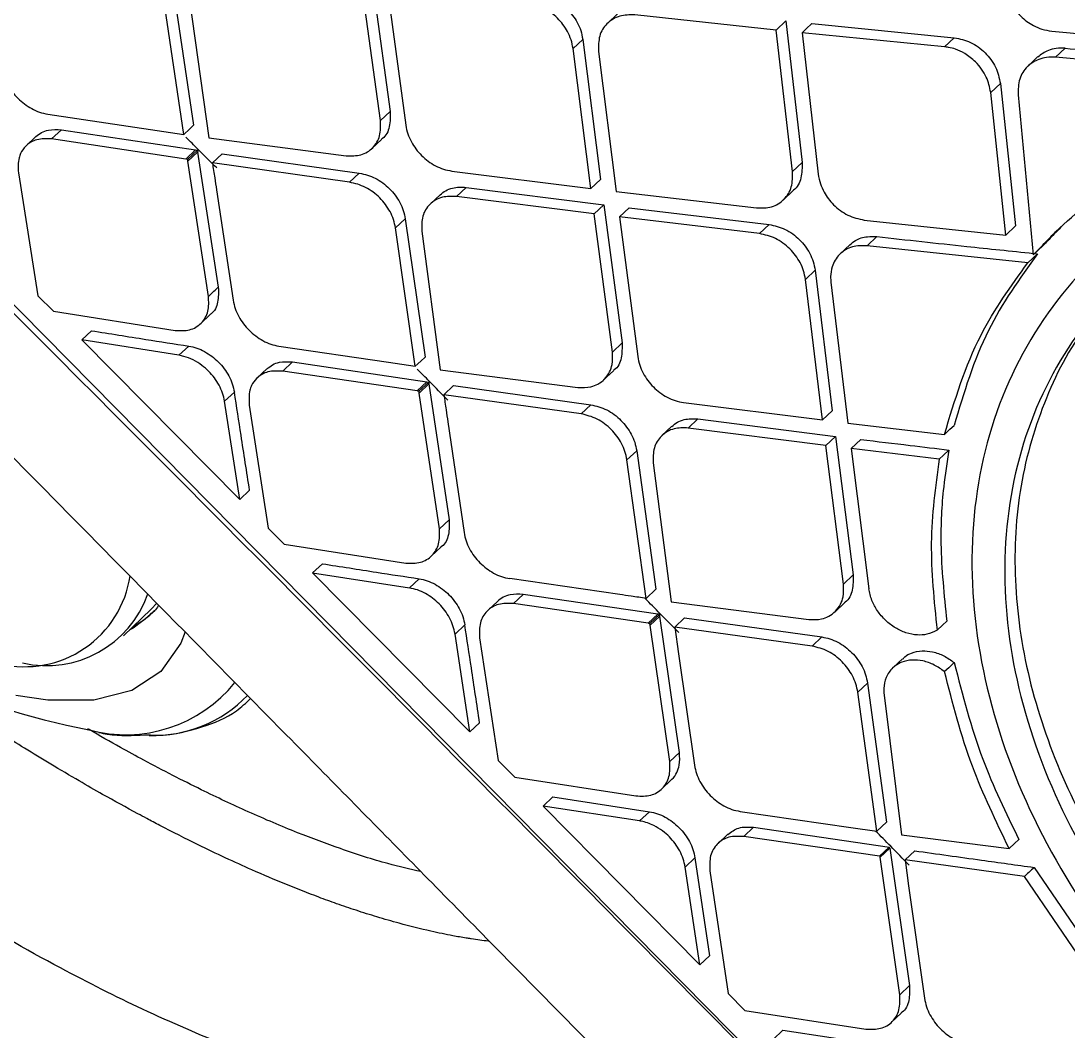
# Model space of a CAD drawing. Extents: x 0 to 84, y -21 to 126.
# Drawn here: x 68.481 to 69.622, y 63.594 to 64.695 of the extents above; entities that cross this region are included whole.
import ezdxf

# ---------------------------------------------------------------- set-up
doc = ezdxf.new("R2010")
doc.units = 0
doc.header["$MEASUREMENT"] = 0
doc.layers.add('1', color=4, linetype='Continuous')

# ---------------------------------------------------------------- blocks, each defined once
blk = doc.blocks.new('PRODIGY')
at = {"layer": '1', "color": 3, "linetype": 'Continuous', "lineweight": 25}
for p, q in [((69.4927, 63.3521), (67.4505, 65.4224)), ((68.8726, 64.5864), (68.8521, 64.7363)), ((68.8627, 64.7462), (68.8832, 64.5963)), ((68.6467, 64.7312), (68.669, 64.5814)), ((68.8797, 64.7329), (68.9002, 64.5813)), ((68.6584, 64.5714), (68.6361, 64.7213)), ((68.6647, 64.7178), (68.6855, 64.5675)), ((69.1309, 64.7027), (69.1203, 64.6928)), ((69.3039, 64.6851), (69.1496, 64.7016)), ((69.3039, 64.6851), (69.3144, 64.695)), ((69.3144, 64.695), (69.3322, 64.5409)), ((69.3425, 64.6922), (69.4979, 64.6767)), ((69.3217, 64.531), (69.3039, 64.6851)), ((69.4873, 64.6668), (69.332, 64.6822)), ((69.332, 64.6822), (69.3496, 64.528)), ((69.604, 64.6839), (69.761, 64.6701)), ((69.093, 64.675), (69.0825, 64.6651)), ((69.093, 64.675), (69.1124, 64.5224)), ((69.4873, 64.6668), (69.4978, 64.6767)), ((69.1019, 64.5125), (69.0825, 64.6651)), ((69.1103, 64.6619), (69.1295, 64.5091)), ((69.6083, 64.6554), (69.6188, 64.6653)), ((69.5887, 64.6558), (69.5782, 64.6459)), ((69.7636, 64.6415), (69.6083, 64.6554)), ((69.5375, 64.617), (69.5481, 64.6269)), ((69.5481, 64.6269), (69.5645, 64.4716)), ((69.554, 64.4617), (69.5375, 64.617)), ((69.5673, 64.6146), (69.5839, 64.4401)), ((68.5101, 64.5934), (68.6294, 64.5756)), ((68.8726, 64.5864), (68.8832, 64.5963)), ((68.5143, 64.5664), (68.525, 64.5764)), ((68.525, 64.5764), (68.6711, 64.5545)), ((68.4973, 64.5691), (68.4866, 64.5591)), ((68.6605, 64.5445), (68.5143, 64.5664)), ((68.6294, 64.5756), (68.6584, 64.5714)), ((68.6855, 64.5675), (68.8353, 64.5481)), ((68.8633, 64.5561), (68.8738, 64.566)), ((68.6605, 64.5445), (68.6711, 64.5545)), ((68.6625, 64.5442), (68.6731, 64.5542)), ((68.6711, 64.5545), (68.6731, 64.5542)), ((68.6731, 64.5542), (68.6735, 64.5522)), ((68.6628, 64.5422), (68.6734, 64.5521)), ((68.6853, 64.3948), (68.6628, 64.5422)), ((68.6734, 64.5522), (68.6959, 64.4048)), ((68.6895, 64.5403), (68.7002, 64.5503)), ((68.7002, 64.5503), (68.8496, 64.5293)), ((68.839, 64.5193), (68.6895, 64.5403)), ((68.9503, 64.5315), (69.1019, 64.5125)), ((69.3322, 64.5409), (69.3217, 64.531)), ((68.4781, 64.5296), (68.4994, 64.3955)), ((68.839, 64.5193), (68.8496, 64.5293)), ((69.1019, 64.5124), (69.1124, 64.5224)), ((68.6939, 64.511), (68.7122, 64.3907)), ((68.9556, 64.5038), (68.9661, 64.5137)), ((68.9661, 64.5137), (69.116, 64.4947)), ((69.1295, 64.5091), (69.2822, 64.4912)), ((69.3114, 64.4999), (69.3219, 64.5098)), ((68.9376, 64.5056), (68.927, 64.4957)), ((69.1055, 64.4848), (68.9556, 64.5038)), ((69.1055, 64.4848), (69.116, 64.4947)), ((69.116, 64.4947), (69.1359, 64.3442)), ((69.133, 64.4814), (69.1436, 64.4913)), ((69.1436, 64.4913), (69.2961, 64.4732)), ((68.8996, 64.4793), (68.889, 64.4694)), ((68.8996, 64.4793), (68.9212, 64.3288)), ((69.1253, 64.3342), (69.1055, 64.4848)), ((69.2856, 64.4633), (69.133, 64.4814)), ((69.133, 64.4814), (69.1529, 64.3292)), ((69.3997, 64.4781), (69.554, 64.4617)), ((68.9106, 64.3188), (68.889, 64.4694)), ((68.9177, 64.4659), (68.9377, 64.315)), ((69.2856, 64.4633), (69.2961, 64.4732)), ((69.554, 64.4617), (69.5645, 64.4716)), ((69.3842, 64.4512), (69.3736, 64.4412)), ((69.4029, 64.4501), (69.4135, 64.46)), ((69.5779, 64.4313), (69.4029, 64.4501)), ((69.5779, 64.4313), (69.5885, 64.4412)), ((69.5945, 64.45), (69.5839, 64.4401)), ((69.5855, 64.4416), (69.5885, 64.4412)), ((69.3356, 64.4134), (69.3462, 64.4233)), ((69.3462, 64.4233), (69.3649, 64.2701)), ((69.3544, 64.2602), (69.3356, 64.4134)), ((69.3634, 64.4102), (69.382, 64.2568)), ((68.4994, 64.3955), (68.5162, 64.3787)), ((68.5162, 64.3787), (68.6489, 64.3578)), ((68.6766, 64.3651), (68.6872, 64.3751)), ((68.5472, 64.3474), (68.5578, 64.3574)), ((68.5472, 64.3474), (68.7194, 64.1736)), ((68.6531, 64.3307), (68.5472, 64.3474)), ((68.6531, 64.3307), (68.6637, 64.3407)), ((68.762, 64.3406), (68.8815, 64.323)), ((69.1253, 64.3342), (69.1359, 64.3442)), ((68.7489, 64.316), (68.7383, 64.306)), ((68.7661, 64.3134), (68.7768, 64.3234)), ((68.7768, 64.3234), (68.9232, 64.3018)), ((68.8815, 64.323), (68.9106, 64.3188)), ((68.9377, 64.315), (69.0878, 64.2957)), ((69.1158, 64.3039), (69.1264, 64.3138)), ((68.9125, 64.2919), (68.7661, 64.3134)), ((68.9125, 64.2919), (68.9231, 64.3018)), ((68.9146, 64.2916), (68.9252, 64.3015)), ((68.9149, 64.2895), (68.9255, 64.2994)), ((68.9232, 64.3018), (68.9252, 64.3015)), ((68.9252, 64.3015), (68.9255, 64.2995)), ((68.9255, 64.2994), (68.9474, 64.1515)), ((68.9417, 64.2877), (68.9523, 64.2977)), ((68.9523, 64.2977), (69.1019, 64.2768)), ((68.7135, 64.2905), (68.7028, 64.2805)), ((68.7194, 64.1736), (68.7028, 64.2805)), ((68.9368, 64.1415), (68.9149, 64.2895)), ((69.0913, 64.2669), (68.9417, 64.2877)), ((68.7296, 64.2764), (68.7503, 64.1424)), ((69.0913, 64.2669), (69.1019, 64.2768)), ((69.2029, 64.2792), (69.3544, 64.2602)), ((69.3544, 64.2602), (69.3649, 64.2701)), ((68.946, 64.2583), (68.9637, 64.1375)), ((69.2079, 64.2514), (69.2185, 64.2613)), ((69.2185, 64.2613), (69.3684, 64.2423)), ((69.382, 64.2568), (69.4871, 64.2443)), ((69.1899, 64.2532), (69.1793, 64.2432)), ((69.3579, 64.2324), (69.2079, 64.2514)), ((69.3684, 64.2423), (69.3579, 64.2324)), ((69.3684, 64.2423), (69.3877, 64.0913)), ((69.396, 64.2389), (69.3855, 64.229)), ((69.1518, 64.2267), (69.1412, 64.2168)), ((69.1518, 64.2267), (69.1728, 64.0757)), ((69.3771, 64.0813), (69.3579, 64.2324)), ((69.4814, 64.2175), (69.3855, 64.229)), ((69.3855, 64.229), (69.4047, 64.0763)), ((69.1622, 64.0657), (69.1412, 64.2168)), ((69.1699, 64.2133), (69.1894, 64.0619)), ((68.7194, 64.1736), (68.73, 64.1837)), ((68.9368, 64.1415), (68.9474, 64.1515)), ((68.7503, 64.1424), (68.7677, 64.1248)), ((68.7677, 64.1248), (68.9001, 64.1043)), ((68.928, 64.1118), (68.9386, 64.1218)), ((68.7987, 64.0935), (68.8093, 64.1035)), ((68.9701, 63.9202), (68.7987, 64.0935)), ((68.7987, 64.0935), (68.9042, 64.0771)), ((68.9042, 64.0771), (68.9148, 64.0871)), ((69.1333, 64.0699), (69.0135, 64.0873)), ((69.3771, 64.0813), (69.3877, 64.0913)), ((69.1728, 64.0757), (69.1622, 64.0657)), ((69.0175, 64.0601), (69.0281, 64.07)), ((69.1749, 64.0486), (69.0281, 64.07)), ((68.5925, 64.0249), (68.6227, 64.054)), ((68.6227, 64.054), (68.6288, 64.0605)), ((69.0002, 64.0625), (68.9895, 64.0525)), ((69.1643, 64.0386), (69.0175, 64.0601)), ((69.1894, 64.0619), (69.3394, 64.0427)), ((69.3676, 64.0509), (69.3781, 64.0608)), ((69.1643, 64.0386), (69.1749, 64.0486)), ((69.1661, 64.0383), (69.1767, 64.0483)), ((69.1664, 64.0365), (69.177, 64.0465)), ((69.1984, 63.8979), (69.177, 64.0465)), ((69.1932, 64.0345), (69.2038, 64.0445)), ((69.2038, 64.0445), (69.3535, 64.0237)), ((68.9645, 64.0369), (68.9539, 64.0269)), ((69.1878, 63.8879), (69.1664, 64.0365)), ((69.1932, 64.0345), (69.1974, 64.0053)), ((69.3429, 64.0137), (69.1932, 64.0345)), ((68.9701, 63.9202), (68.9539, 64.0269)), ((68.9807, 64.0228), (69.0009, 63.8889)), ((69.3429, 64.0137), (69.3535, 64.0237)), ((69.1974, 64.0053), (69.2148, 63.8839)), ((69.4415, 64), (69.4309, 63.9901)), ((69.4032, 63.9735), (69.3927, 63.9635)), ((69.4032, 63.9735), (69.4239, 63.822)), ((69.4133, 63.8121), (69.3927, 63.9635)), ((69.4213, 63.9601), (69.4404, 63.8082)), ((68.9807, 63.9302), (68.9701, 63.9202)), ((69.1878, 63.8879), (69.1984, 63.8979)), ((69.0009, 63.8889), (69.0189, 63.8708)), ((69.0189, 63.8708), (69.151, 63.8505)), ((69.1789, 63.858), (69.1895, 63.868)), ((69.0604, 63.8494), (69.0498, 63.8394)), ((69.0604, 63.8494), (69.1656, 63.8333)), ((69.0498, 63.8394), (69.2205, 63.6663)), ((69.155, 63.8233), (69.0498, 63.8394)), ((69.155, 63.8233), (69.1656, 63.8333)), ((69.2645, 63.8336), (69.3852, 63.8161)), ((69.2684, 63.8063), (69.279, 63.8163)), ((69.279, 63.8163), (69.4274, 63.7946)), ((69.3852, 63.8161), (69.4133, 63.8121)), ((69.4133, 63.8121), (69.4239, 63.822)), ((69.2511, 63.8087), (69.2404, 63.7987)), ((69.4162, 63.7848), (69.2684, 63.8063)), ((69.4404, 63.8082), (69.5576, 63.7931)), ((69.4162, 63.7848), (69.4268, 63.7947)), ((69.4171, 63.7846), (69.4277, 63.7946)), ((69.4278, 63.7937), (69.4172, 63.7837)), ((69.4278, 63.7937), (69.4491, 63.6438)), ((69.4442, 63.7808), (69.4548, 63.7907)), ((69.2047, 63.773), (69.2153, 63.7829)), ((69.2153, 63.7829), (69.2312, 63.6763)), ((69.4385, 63.6338), (69.4172, 63.7837)), ((69.4442, 63.7808), (69.4481, 63.7525)), ((69.5743, 63.7626), (69.4442, 63.7808)), ((69.2205, 63.6663), (69.2047, 63.773)), ((69.2315, 63.7689), (69.2514, 63.635)), ((69.5849, 63.7726), (69.662, 63.6593)), ((69.6515, 63.6493), (69.5743, 63.7626)), ((69.4481, 63.7525), (69.4654, 63.6299)), ((69.2205, 63.6663), (69.2312, 63.6763)), ((69.4385, 63.6338), (69.4491, 63.6438)), ((69.2514, 63.635), (69.2696, 63.6165)), ((69.2696, 63.6165), (69.4016, 63.5964)), ((69.4295, 63.6039), (69.4401, 63.6139)), ((69.3005, 63.5852), (69.3111, 63.5952)), ((69.3111, 63.5952), (69.4162, 63.5791))]:
    blk.add_line(p, q, dxfattribs=at)
at = {"layer": '1', "color": 3, "linetype": 'Continuous', "lineweight": 25, "flags": 128}
for points in [[(69.3425, 64.6922), (69.3366, 64.6866), (69.332, 64.6822)], [(68.6584, 64.5714), (68.6644, 64.577), (68.669, 64.5814)], [(68.9106, 64.3188), (68.9166, 64.3244), (68.9212, 64.3288)], [(69.4871, 64.2443), (69.4931, 64.25), (69.4976, 64.2542)], [(69.492, 64.2274), (69.4861, 64.2219), (69.4814, 64.2175)], [(68.6031, 64.0352), (68.6145, 64.0421), (68.6267, 64.0524)], [(68.6214, 64.047), (68.603, 64.0334), (68.5989, 64.0311)], [(69.4791, 64.0311), (69.485, 64.0367), (69.4897, 64.041)], [(68.6599, 64.0294), (68.655, 64.0171), (68.6334, 63.9861), (68.6016, 63.9652), (68.5603, 63.9547), (68.5101, 63.9547), (68.4754, 63.96)], [(69.4978, 63.9957), (69.4919, 63.9902), (69.4872, 63.9859)], [(69.5576, 63.7931), (69.5635, 63.7987), (69.5682, 63.8031)]]:
    blk.add_lwpolyline(points, dxfattribs=at)
at = {"layer": '1', "color": 3, "linetype": 'Continuous', "lineweight": 25}
for centre, radius, start, end in [((68.4849, 64.1076), 0.1163, 256.8608, 351.5049), ((68.7335, 64.8185), 0.9137, 233.7529, 258.7362), ((68.5087, 64.1096), 0.1172, 257.1479, 340.6774), ((68.5948, 64.0702), 0.1531, 254.9536, 321.1028), ((68.6247, 64.0597), 0.1434, 268.4263, 315.9295)]:
    blk.add_arc(centre, radius, start, end, dxfattribs=at)
for points, knots in [([(69.4918, 63.35), (69.0704, 63.7759), (68.4224, 64.4307), (67.2416, 65.5974), (66.4842, 66.3399), (65.9567, 66.857)], [0, 0, 0, 0, 0.360925, 0.55487, 1, 1, 1, 1]), ([(65.9062, 66.8263), (66.0398, 66.6902), (66.3114, 66.4135), (66.7112, 66.0071), (67.0952, 65.617), (67.4487, 65.2582), (67.7716, 64.9305), (68.0462, 64.6519), (68.2761, 64.4186), (68.4654, 64.2264), (68.6359, 64.0533), (68.7883, 63.8985), (68.9326, 63.7518), (69.0977, 63.5839), (69.2992, 63.3791), (69.5434, 63.1306), (69.8182, 62.8509), (70.1236, 62.5399), (70.4595, 62.1977), (70.8181, 61.8321), (71.1983, 61.4444), (71.5992, 61.0358), (72.0275, 60.5996), (72.4687, 60.1506), (72.7675, 59.8472), (72.9142, 59.6983)], [0, 0, 0, 0, 0.057228, 0.116342, 0.171086, 0.221472, 0.267495, 0.309155, 0.33883, 0.365816, 0.390114, 0.411724, 0.431001, 0.451886, 0.482371, 0.517227, 0.556456, 0.600057, 0.648032, 0.700383, 0.753757, 0.811031, 0.872192, 0.937257, 1, 1, 1, 1]), ([(69.192, 63.2986), (69.1896, 63.2968), (69.1847, 63.2932), (69.177, 63.2882), (69.1691, 63.2834), (69.1608, 63.279), (69.1523, 63.2749), (69.1435, 63.2711), (69.1345, 63.2676), (69.1251, 63.2644), (69.1155, 63.2615), (69.1056, 63.2589), (69.0954, 63.2567), (69.0663, 63.2512), (69.0141, 63.2473), (68.9303, 63.2547), (68.8357, 63.2753), (68.7298, 63.3098), (68.6151, 63.3577), (68.4924, 63.4192), (68.3639, 63.4929), (68.2318, 63.5778), (68.0977, 63.6724), (67.9647, 63.7743), (67.8334, 63.8827), (67.7074, 63.994), (67.5859, 64.1084), (67.4698, 64.2245), (67.3576, 64.3436), (67.2482, 64.4671), (67.1429, 64.5942), (67.0417, 64.7253), (66.948, 64.857), (66.8626, 64.9885), (66.7879, 65.1167), (66.725, 65.2402), (66.675, 65.3567), (66.6389, 65.4642), (66.6165, 65.5618), (66.608, 65.6476), (66.6125, 65.7219), (66.6254, 65.7692), (66.6382, 65.7976), (66.6458, 65.8117), (66.6542, 65.825), (66.6636, 65.8374), (66.6738, 65.8489), (66.6849, 65.8597), (66.693, 65.8661), (66.697, 65.8693)], [0, 0, 0, 0, 0.004866, 0.009726, 0.014582, 0.019434, 0.024284, 0.029133, 0.033982, 0.038832, 0.043684, 0.04854, 0.0534, 0.058266, 0.089137, 0.120009, 0.152167, 0.184325, 0.217168, 0.25001, 0.282852, 0.315695, 0.347853, 0.380012, 0.410883, 0.441755, 0.470877, 0.500001, 0.529123, 0.558247, 0.589118, 0.61999, 0.652148, 0.684306, 0.717148, 0.749991, 0.782833, 0.815676, 0.847834, 0.879992, 0.910864, 0.941735, 0.950073, 0.958397, 0.966712, 0.975024, 0.983339, 0.991662, 1, 1, 1, 1]), ([(69.1305, 63.5587), (69.1304, 63.5586), (69.1302, 63.5585), (69.1296, 63.558), (69.1271, 63.5562), (69.1174, 63.5494), (69.0972, 63.5378), (69.0684, 63.527), (69.0371, 63.52), (69.0072, 63.5163), (68.9747, 63.5153), (68.9407, 63.517), (68.9082, 63.5208), (68.8587, 63.5293), (68.7936, 63.546), (68.7046, 63.5775), (68.6168, 63.6154), (68.5174, 63.6653), (68.4088, 63.7275), (68.3037, 63.7951), (68.207, 63.8625), (68.1241, 63.9238), (68.0522, 63.9802), (67.9934, 64.0282), (67.9423, 64.0712), (67.8875, 64.1189), (67.8327, 64.1681), (67.7793, 64.2177), (67.7271, 64.2675), (67.6765, 64.3173), (67.6342, 64.3603), (67.5948, 64.4012), (67.549, 64.4499), (67.4874, 64.5176), (67.4215, 64.5936), (67.3603, 64.6675), (67.3064, 64.7353), (67.2555, 64.8023), (67.2087, 64.8667), (67.167, 64.927), (67.1308, 64.9818), (67.0923, 65.0429), (67.0524, 65.1104), (67.0123, 65.1838), (66.9767, 65.2556), (66.9462, 65.3246), (66.9214, 65.3898), (66.9019, 65.4514), (66.8878, 65.5091), (66.8792, 65.5624), (66.8759, 65.6066), (66.8767, 65.6453), (66.881, 65.6808), (66.8899, 65.716), (66.9024, 65.7445), (66.9165, 65.7671), (66.9261, 65.7781), (66.9311, 65.7837)], [0, 0, 0, 0, 0.000051, 0.000453, 0.001569, 0.005808, 0.022488, 0.044174, 0.059392, 0.074771, 0.090366, 0.106171, 0.120632, 0.131829, 0.166582, 0.194581, 0.225003, 0.252909, 0.287553, 0.322136, 0.34369, 0.369583, 0.391585, 0.403666, 0.418641, 0.434269, 0.449685, 0.464876, 0.479832, 0.494542, 0.508997, 0.517321, 0.529853, 0.550701, 0.574614, 0.593542, 0.612407, 0.631166, 0.649576, 0.666661, 0.682359, 0.696622, 0.719741, 0.742053, 0.763498, 0.787248, 0.809542, 0.830343, 0.853725, 0.875552, 0.895818, 0.912412, 0.930787, 0.950835, 0.972423, 0.985837, 1, 1, 1, 1]), ([(69.0427, 64.7247), (69.0486, 64.7234), (69.0604, 64.7207), (69.0763, 64.709), (69.0861, 64.696), (69.0913, 64.6844), (69.0924, 64.6782), (69.093, 64.675)], [0, 0, 0, 0, 0.246045, 0.499577, 0.733977, 0.863166, 1, 1, 1, 1]), ([(69.5537, 64.7337), (69.5549, 64.728), (69.5566, 64.7193), (69.5633, 64.7081), (69.5715, 64.6983), (69.582, 64.6906), (69.5937, 64.6855), (69.6004, 64.6845), (69.604, 64.6839)], [0, 0, 0, 0, 0.233484, 0.362645, 0.499766, 0.720696, 0.853156, 1, 1, 1, 1]), ([(69.0825, 64.6651), (69.0819, 64.6682), (69.0807, 64.6744), (69.0756, 64.686), (69.0658, 64.699), (69.0499, 64.7108), (69.038, 64.7135), (69.0322, 64.7148)], [0, 0, 0, 0, 0.135226, 0.263834, 0.500364, 0.754076, 1, 1, 1, 1]), ([(69.1496, 64.7016), (69.144, 64.7016), (69.1355, 64.7016), (69.1257, 64.6972), (69.1173, 64.6908), (69.1101, 64.6792), (69.1102, 64.6676), (69.1103, 64.6619)], [0, 0, 0, 0, 0.239378, 0.367534, 0.501002, 0.750317, 1, 1, 1, 1]), ([(69.4979, 64.6767), (69.5039, 64.6755), (69.5159, 64.673), (69.532, 64.661), (69.5441, 64.645), (69.5467, 64.6329), (69.5481, 64.6269)], [0, 0, 0, 0, 0.249979, 0.5, 0.749992, 1, 1, 1, 1]), ([(69.5375, 64.617), (69.5363, 64.6228), (69.5345, 64.6316), (69.5278, 64.6427), (69.5202, 64.6517), (69.5103, 64.6594), (69.5001, 64.6641), (69.4927, 64.6662), (69.4888, 64.6666), (69.4873, 64.6668)], [0, 0, 0, 0, 0.237125, 0.365272, 0.499471, 0.689011, 0.835732, 0.939427, 1, 1, 1, 1]), ([(69.6188, 64.6653), (69.6155, 64.6654), (69.609, 64.6656), (69.5983, 64.6629), (69.5925, 64.6584), (69.5889, 64.6556)], [0, 0, 0, 0, 0.294408, 0.564365, 1, 1, 1, 1]), ([(69.6188, 64.6653), (69.6478, 64.6627), (69.6995, 64.658), (69.7513, 64.6534), (69.7742, 64.6514)], [0, 0, 0, 0, 0.560006, 1, 1, 1, 1]), ([(69.6083, 64.6554), (69.605, 64.6555), (69.5986, 64.6557), (69.5877, 64.6529), (69.5765, 64.6458), (69.5677, 64.6322), (69.5674, 64.6205), (69.5673, 64.6146)], [0, 0, 0, 0, 0.14025, 0.270636, 0.500906, 0.74808, 1, 1, 1, 1]), ([(68.4601, 64.6435), (68.4608, 64.6404), (68.4621, 64.6345), (68.4673, 64.6231), (68.477, 64.6101), (68.4899, 64.6004), (68.5013, 64.5953), (68.5071, 64.5941), (68.5101, 64.5934)], [0, 0, 0, 0, 0.132515, 0.260187, 0.500309, 0.742682, 0.869571, 1, 1, 1, 1]), ([(68.8832, 64.5963), (68.8833, 64.5908), (68.8834, 64.5797), (68.8787, 64.5692), (68.874, 64.5665), (68.8737, 64.5663)], [0, 0, 0, 0, 0.480106, 0.960186, 1, 1, 1, 1]), ([(68.4973, 64.569), (68.4992, 64.5706), (68.5031, 64.5738), (68.5123, 64.5771), (68.5201, 64.5767), (68.525, 64.5764)], [0, 0, 0, 0, 0.2689286, 0.5452762, 1, 1, 1, 1]), ([(68.8353, 64.5481), (68.8409, 64.548), (68.852, 64.5478), (68.865, 64.5561), (68.8731, 64.5694), (68.8728, 64.5807), (68.8726, 64.5864)], [0, 0, 0, 0, 0.250007, 0.500012, 0.750013, 1, 1, 1, 1]), ([(68.9002, 64.5813), (68.9008, 64.5782), (68.902, 64.5721), (68.9072, 64.5606), (68.9169, 64.5477), (68.9298, 64.5382), (68.9414, 64.5331), (68.9473, 64.532), (68.9503, 64.5315)], [0, 0, 0, 0, 0.135017, 0.263445, 0.49956, 0.743239, 0.870129, 1, 1, 1, 1]), ([(68.5143, 64.5664), (68.5088, 64.5666), (68.4977, 64.567), (68.4864, 64.5601), (68.481, 64.5521), (68.4775, 64.5428), (68.4778, 64.5352), (68.4781, 64.5296)], [0, 0, 0, 0, 0.249365, 0.499115, 0.663164, 0.750111, 1, 1, 1, 1]), ([(68.6942, 64.5348), (68.6874, 64.5415), (68.6763, 64.5527), (68.6651, 64.5639), (68.6606, 64.5684)], [0, 0, 0, 0, 0.602531, 1, 1, 1, 1]), ([(70.0077, 63.4239), (69.9588, 63.4478), (69.861, 63.4956), (69.7313, 63.6084), (69.6251, 63.7419), (69.5506, 63.8909), (69.5137, 64.0449), (69.5174, 64.1941), (69.5622, 64.329), (69.645, 64.441), (69.7607, 64.5229), (69.9016, 64.5686), (70.0574, 64.5742), (70.2163, 64.5387), (70.3668, 64.4642), (70.4983, 64.355), (70.6021, 64.2188), (70.6707, 64.0647), (70.7005, 63.9039), (70.6901, 63.7479), (70.6403, 63.608), (70.5555, 63.4942), (70.4415, 63.4142), (70.3063, 63.3744), (70.158, 63.3736), (70.0578, 63.4071), (70.0077, 63.4239)], [0, 0, 0, 0, 0.041607, 0.083242, 0.124868, 0.166463, 0.208051, 0.249701, 0.291426, 0.333201, 0.374969, 0.4167, 0.458391, 0.500024, 0.541607, 0.583193, 0.624799, 0.666416, 0.708056, 0.749714, 0.791382, 0.833125, 0.87494, 0.916727, 0.958401, 1, 1, 1, 1]), ([(69.6082, 64.4653), (69.6311, 64.4863), (69.6786, 64.5299), (69.7388, 64.5584), (69.77, 64.5732)], [0, 0, 0, 0, 0.481, 1, 1, 1, 1]), ([(68.6625, 64.5442), (68.6621, 64.5443), (68.6615, 64.5444), (68.6608, 64.5445), (68.6605, 64.5445)], [0, 0, 0, 0, 0.5603331, 1, 1, 1, 1]), ([(68.6628, 64.5422), (68.6628, 64.5426), (68.6627, 64.5432), (68.6626, 64.5439), (68.6625, 64.5442)], [0, 0, 0, 0, 0.560087, 1, 1, 1, 1]), ([(68.6895, 64.5403), (68.6904, 64.5348), (68.6918, 64.5251), (68.6933, 64.5153), (68.6939, 64.511)], [0, 0, 0, 0, 0.55998, 1, 1, 1, 1]), ([(69.2822, 64.4912), (69.288, 64.4912), (69.2994, 64.4911), (69.313, 64.4998), (69.3217, 64.5136), (69.3217, 64.5252), (69.3217, 64.531)], [0, 0, 0, 0, 0.250017, 0.500011, 0.750021, 1, 1, 1, 1]), ([(69.3322, 64.5409), (69.3321, 64.5352), (69.3319, 64.5239), (69.3269, 64.513), (69.3221, 64.5102), (69.3218, 64.51)], [0, 0, 0, 0, 0.482972, 0.965994, 1, 1, 1, 1]), ([(70.0131, 63.4569), (69.9671, 63.4793), (69.8752, 63.5241), (69.7533, 63.6299), (69.6537, 63.7553), (69.584, 63.8953), (69.5495, 64.04), (69.5533, 64.1802), (69.5956, 64.3069), (69.6733, 64.4122), (69.7819, 64.4889), (69.914, 64.5317), (70.0599, 64.5368), (70.2088, 64.5034), (70.35, 64.4333), (70.4734, 64.3308), (70.5708, 64.203), (70.6354, 64.0585), (70.6635, 63.9077), (70.6539, 63.7615), (70.6074, 63.6303), (70.5277, 63.5237), (70.4207, 63.4484), (70.2936, 63.4109), (70.1542, 63.4099), (70.0601, 63.4412), (70.0131, 63.4569)], [0, 0, 0, 0, 0.0416097, 0.0832715, 0.1249233, 0.1665136, 0.2080781, 0.2497103, 0.2914464, 0.3332398, 0.3750132, 0.4167298, 0.4584061, 0.5000354, 0.541625, 0.5832173, 0.6248278, 0.6664524, 0.7080962, 0.7497461, 0.7913984, 0.8331403, 0.8749695, 0.9167624, 0.9584213, 1, 1, 1, 1]), ([(68.889, 64.4694), (68.8884, 64.4724), (68.8872, 64.4784), (68.8821, 64.4899), (68.8724, 64.5029), (68.8565, 64.515), (68.8449, 64.5179), (68.839, 64.5193)], [0, 0, 0, 0, 0.131497, 0.258856, 0.500218, 0.748018, 1, 1, 1, 1]), ([(68.8496, 64.5293), (68.8555, 64.5278), (68.8671, 64.5249), (68.883, 64.5129), (68.8927, 64.4999), (68.8978, 64.4884), (68.899, 64.4824), (68.8996, 64.4793)], [0, 0, 0, 0, 0.252368, 0.499549, 0.740372, 0.867961, 1, 1, 1, 1]), ([(69.3496, 64.528), (69.3502, 64.5245), (69.3514, 64.5179), (69.3567, 64.5063), (69.3662, 64.4937), (69.3817, 64.4821), (69.3936, 64.4794), (69.3997, 64.4781)], [0, 0, 0, 0, 0.146189, 0.278501, 0.500501, 0.746304, 1, 1, 1, 1]), ([(68.9377, 64.5055), (68.9396, 64.5072), (68.9435, 64.5104), (68.9529, 64.5141), (68.961, 64.5139), (68.9661, 64.5137)], [0, 0, 0, 0, 0.260796, 0.530432, 1, 1, 1, 1]), ([(68.9556, 64.5038), (68.9502, 64.5039), (68.942, 64.5041), (68.9325, 64.5001), (68.9243, 64.494), (68.9174, 64.4828), (68.9176, 64.4715), (68.9177, 64.4659)], [0, 0, 0, 0, 0.235524, 0.364687, 0.501138, 0.750477, 1, 1, 1, 1]), ([(69.6188, 64.4752), (69.6143, 64.4705), (69.6061, 64.4621), (69.598, 64.4537), (69.5945, 64.45)], [0, 0, 0, 0, 0.560021, 1, 1, 1, 1]), ([(69.3356, 64.4134), (69.3351, 64.4165), (69.334, 64.4227), (69.329, 64.4343), (69.3192, 64.4474), (69.3033, 64.4593), (69.2914, 64.462), (69.2856, 64.4633)], [0, 0, 0, 0, 0.132797, 0.260673, 0.500446, 0.753199, 1, 1, 1, 1]), ([(69.2961, 64.4732), (69.302, 64.4719), (69.3138, 64.4692), (69.3298, 64.4574), (69.3395, 64.4443), (69.3445, 64.4327), (69.3456, 64.4265), (69.3462, 64.4233)], [0, 0, 0, 0, 0.24722, 0.499491, 0.7373, 0.865668, 1, 1, 1, 1]), ([(69.5839, 64.4401), (69.5885, 64.4448), (69.5966, 64.4532), (69.6047, 64.4616), (69.6082, 64.4653)], [0, 0, 0, 0, 0.559993, 1, 1, 1, 1]), ([(69.3842, 64.4511), (69.3861, 64.4527), (69.3914, 64.4572), (69.4016, 64.4605), (69.41, 64.4601), (69.4135, 64.46)], [0, 0, 0, 0, 0.244427, 0.691969, 1, 1, 1, 1]), ([(69.4135, 64.46), (69.4461, 64.4564), (69.5027, 64.4502), (69.5596, 64.4443), (69.5838, 64.4417)], [0, 0, 0, 0, 0.575567, 1, 1, 1, 1]), ([(69.4029, 64.4501), (69.3974, 64.4501), (69.3889, 64.4502), (69.3791, 64.4457), (69.3706, 64.4393), (69.3647, 64.4291), (69.3628, 64.4181), (69.3633, 64.4123), (69.3634, 64.4102)], [0, 0, 0, 0, 0.237644, 0.366007, 0.500373, 0.749459, 0.91054, 1, 1, 1, 1]), ([(69.5885, 64.4412), (69.5692, 64.4143), (69.5286, 64.3579), (69.5083, 64.2898), (69.4976, 64.2542)], [0, 0, 0, 0, 0.477454, 1, 1, 1, 1]), ([(69.4871, 64.2443), (69.4984, 64.2817), (69.519, 64.3498), (69.5596, 64.4059), (69.5779, 64.4313)], [0, 0, 0, 0, 0.547789, 1, 1, 1, 1]), ([(69.6897, 64.4148), (69.6745, 64.3999), (69.6361, 64.3624), (69.5953, 64.2854), (69.5669, 64.1899), (69.5609, 64.086), (69.5762, 63.9785), (69.6127, 63.871), (69.6677, 63.7676), (69.7396, 63.672), (69.825, 63.5877), (69.9209, 63.5164), (69.9901, 63.4839), (70.0247, 63.4677)], [0, 0, 0, 0, 0.06129, 0.155001, 0.249105, 0.342633, 0.436703, 0.530481, 0.62426, 0.718007, 0.811872, 0.906033, 1, 1, 1, 1]), ([(68.6489, 64.3578), (68.6543, 64.3575), (68.6653, 64.357), (68.6781, 64.365), (68.686, 64.378), (68.6855, 64.3892), (68.6853, 64.3948)], [0, 0, 0, 0, 0.250009, 0.5, 0.750012, 1, 1, 1, 1]), ([(68.6853, 64.3948), (68.6873, 64.3966), (68.6908, 64.4), (68.6943, 64.4033), (68.6959, 64.4048)], [0, 0, 0, 0, 0.560014, 1, 1, 1, 1]), ([(68.6959, 64.4048), (68.6961, 64.3993), (68.6964, 64.3884), (68.6919, 64.3781), (68.6874, 64.3755), (68.6871, 64.3753)], [0, 0, 0, 0, 0.482997, 0.965957, 1, 1, 1, 1]), ([(68.7121, 64.3907), (68.7128, 64.3877), (68.714, 64.3817), (68.7192, 64.3703), (68.7289, 64.3573), (68.7418, 64.3476), (68.7532, 64.3424), (68.759, 64.3412), (68.762, 64.3406)], [0, 0, 0, 0, 0.132266, 0.259866, 0.500238, 0.742358, 0.869347, 1, 1, 1, 1]), ([(68.5578, 64.3574), (68.5776, 64.3543), (68.6128, 64.3487), (68.6481, 64.3431), (68.6637, 64.3407)], [0, 0, 0, 0, 0.559996, 1, 1, 1, 1]), ([(68.6637, 64.3407), (68.6666, 64.3401), (68.6724, 64.3389), (68.6837, 64.3337), (68.6967, 64.324), (68.7064, 64.3109), (68.7116, 64.2994), (68.7128, 64.2935), (68.7135, 64.2905)], [0, 0, 0, 0, 0.129272, 0.255749, 0.499588, 0.741682, 0.868895, 1, 1, 1, 1]), ([(69.1359, 64.3442), (69.1359, 64.3386), (69.136, 64.3276), (69.1313, 64.317), (69.1266, 64.3142), (69.1262, 64.314)], [0, 0, 0, 0, 0.480049, 0.960096, 1, 1, 1, 1]), ([(68.7028, 64.2805), (68.7022, 64.2835), (68.7009, 64.2894), (68.6958, 64.3008), (68.6899, 64.3088), (68.6831, 64.3156), (68.6778, 64.3202), (68.6687, 64.326), (68.6599, 64.3293), (68.6548, 64.3303), (68.6531, 64.3307)], [0, 0, 0, 0, 0.130939, 0.258074, 0.499608, 0.499693, 0.62465, 0.769733, 0.92001, 1, 1, 1, 1]), ([(69.0878, 64.2957), (69.0926, 64.2956), (69.1005, 64.2954), (69.1101, 64.2992), (69.1172, 64.3045), (69.1224, 64.312), (69.1259, 64.3219), (69.1255, 64.3296), (69.1253, 64.3342)], [0, 0, 0, 0, 0.214769, 0.348835, 0.500435, 0.660744, 0.797579, 1, 1, 1, 1]), ([(69.1529, 64.3292), (69.1535, 64.3261), (69.1547, 64.32), (69.1598, 64.3084), (69.1694, 64.2955), (69.1823, 64.2859), (69.1938, 64.2809), (69.1998, 64.2798), (69.2029, 64.2792)], [0, 0, 0, 0, 0.134355, 0.262576, 0.49966, 0.742302, 0.869392, 1, 1, 1, 1]), ([(68.7661, 64.3134), (68.7606, 64.3136), (68.7494, 64.314), (68.7382, 64.307), (68.7326, 64.2991), (68.729, 64.2897), (68.7294, 64.282), (68.7296, 64.2764)], [0, 0, 0, 0, 0.249444, 0.499167, 0.659061, 0.750159, 1, 1, 1, 1]), ([(68.749, 64.3159), (68.7509, 64.3175), (68.7548, 64.3207), (68.764, 64.3241), (68.7719, 64.3237), (68.7768, 64.3234)], [0, 0, 0, 0, 0.270535, 0.547261, 1, 1, 1, 1]), ([(68.9462, 64.2819), (68.9394, 64.2887), (68.9283, 64.2999), (68.9171, 64.3111), (68.9127, 64.3155)], [0, 0, 0, 0, 0.60633, 1, 1, 1, 1]), ([(68.9146, 64.2916), (68.9142, 64.2916), (68.9135, 64.2917), (68.9129, 64.2918), (68.9125, 64.2919)], [0, 0, 0, 0, 0.559489, 1, 1, 1, 1]), ([(68.9149, 64.2895), (68.9149, 64.2899), (68.9148, 64.2906), (68.9147, 64.2913), (68.9146, 64.2916)], [0, 0, 0, 0, 0.5599774, 1, 1, 1, 1]), ([(68.73, 64.1837), (68.7269, 64.2036), (68.7214, 64.2392), (68.7159, 64.2748), (68.7135, 64.2905)], [0, 0, 0, 0, 0.559998, 1, 1, 1, 1]), ([(68.9417, 64.2877), (68.9425, 64.2822), (68.9439, 64.2724), (68.9453, 64.2626), (68.946, 64.2583)], [0, 0, 0, 0, 0.5599984, 1, 1, 1, 1]), ([(69.1019, 64.2768), (69.1078, 64.2754), (69.1194, 64.2725), (69.1353, 64.2604), (69.1449, 64.2473), (69.15, 64.2358), (69.1512, 64.2298), (69.1518, 64.2267)], [0, 0, 0, 0, 0.252869, 0.499586, 0.741243, 0.868615, 1, 1, 1, 1]), ([(69.1412, 64.2168), (69.1406, 64.2198), (69.1394, 64.2258), (69.1344, 64.2373), (69.1247, 64.2504), (69.1089, 64.2625), (69.0972, 64.2654), (69.0913, 64.2669)], [0, 0, 0, 0, 0.130685, 0.257823, 0.500289, 0.747466, 1, 1, 1, 1]), ([(69.19, 64.2531), (69.1919, 64.2547), (69.1959, 64.258), (69.2053, 64.2617), (69.2134, 64.2615), (69.2185, 64.2613)], [0, 0, 0, 0, 0.263995, 0.534337, 1, 1, 1, 1]), ([(69.2079, 64.2514), (69.2026, 64.2515), (69.1944, 64.2518), (69.1849, 64.2477), (69.1767, 64.2415), (69.1696, 64.2303), (69.1698, 64.219), (69.1699, 64.2133)], [0, 0, 0, 0, 0.234075, 0.363565, 0.501021, 0.750408, 1, 1, 1, 1]), ([(69.396, 64.2389), (69.4139, 64.2368), (69.4459, 64.2329), (69.4779, 64.2291), (69.492, 64.2274)], [0, 0, 0, 0, 0.560008, 1, 1, 1, 1]), ([(69.492, 64.2274), (69.4899, 64.2141), (69.4847, 64.1808), (69.4816, 64.1189), (69.4867, 64.0693), (69.4897, 64.041)], [0, 0, 0, 0, 0.222554, 0.555919, 1, 1, 1, 1]), ([(69.4814, 64.2175), (69.4773, 64.1873), (69.4691, 64.127), (69.4758, 64.0631), (69.4791, 64.0311)], [0, 0, 0, 0, 0.500002, 1, 1, 1, 1]), ([(68.9474, 64.1515), (68.9475, 64.146), (68.9478, 64.1351), (68.9433, 64.1247), (68.9387, 64.1221), (68.9384, 64.122)], [0, 0, 0, 0, 0.483001, 0.965948, 1, 1, 1, 1]), ([(68.9001, 64.1043), (68.9057, 64.1041), (68.9168, 64.1037), (68.9295, 64.1117), (68.9373, 64.1246), (68.937, 64.1359), (68.9368, 64.1415)], [0, 0, 0, 0, 0.249835, 0.499844, 0.749963, 1, 1, 1, 1]), ([(68.9637, 64.1375), (68.9643, 64.1345), (68.9655, 64.1285), (68.9707, 64.117), (68.9803, 64.104), (68.9932, 64.0943), (69.0046, 64.0891), (69.0105, 64.0879), (69.0135, 64.0873)], [0, 0, 0, 0, 0.132012, 0.259552, 0.500236, 0.742019, 0.869083, 1, 1, 1, 1]), ([(68.8093, 64.1035), (68.829, 64.1004), (68.8641, 64.0949), (68.8993, 64.0895), (68.9148, 64.0871)], [0, 0, 0, 0, 0.560004, 1, 1, 1, 1]), ([(68.9148, 64.0872), (68.9178, 64.0865), (68.9236, 64.0853), (68.9349, 64.0801), (68.9479, 64.0704), (68.9575, 64.0573), (68.9627, 64.0458), (68.9639, 64.0399), (68.9645, 64.0369)], [0, 0, 0, 0, 0.129468, 0.256044, 0.499555, 0.742098, 0.869245, 1, 1, 1, 1]), ([(69.3877, 64.0913), (69.3877, 64.0857), (69.3878, 64.0746), (69.383, 64.064), (69.3783, 64.0612), (69.378, 64.061)], [0, 0, 0, 0, 0.48005, 0.960131, 1, 1, 1, 1]), ([(68.9539, 64.0269), (68.9533, 64.0299), (68.952, 64.0358), (68.9469, 64.0473), (68.9372, 64.0604), (68.9243, 64.0701), (68.913, 64.0753), (68.9071, 64.0765), (68.9042, 64.0772)], [0, 0, 0, 0, 0.130849, 0.257968, 0.50023, 0.743608, 0.870286, 1, 1, 1, 1]), ([(69.3394, 64.0427), (69.3442, 64.0425), (69.3519, 64.0423), (69.3616, 64.0461), (69.3688, 64.0514), (69.374, 64.0588), (69.3776, 64.0686), (69.3773, 64.0765), (69.3771, 64.0813)], [0, 0, 0, 0, 0.209225, 0.344656, 0.500348, 0.654975, 0.789946, 1, 1, 1, 1]), ([(69.4791, 64.0311), (69.4755, 64.0293), (69.4691, 64.0261), (69.4572, 64.0254), (69.4454, 64.0277), (69.4334, 64.0333), (69.4227, 64.0415), (69.4139, 64.0519), (69.4073, 64.0638), (69.4056, 64.072), (69.4047, 64.0763)], [0, 0, 0, 0, 0.138383, 0.249824, 0.379254, 0.499594, 0.624596, 0.749558, 0.869604, 1, 1, 1, 1]), ([(69.0281, 64.07), (69.0233, 64.0703), (69.0155, 64.0707), (69.0062, 64.0674), (69.0022, 64.0641), (69.0002, 64.0624)], [0, 0, 0, 0, 0.447622, 0.724674, 1, 1, 1, 1]), ([(69.1622, 64.0657), (69.1568, 64.0665), (69.1471, 64.0679), (69.1375, 64.0693), (69.1333, 64.0699)], [0, 0, 0, 0, 0.569189, 1, 1, 1, 1]), ([(69.1977, 64.0286), (69.191, 64.0354), (69.1786, 64.0479), (69.1663, 64.0603), (69.1607, 64.0659)], [0, 0, 0, 0, 0.548338, 1, 1, 1, 1]), ([(68.6307, 64.0585), (68.6306, 64.0583), (68.6285, 64.0532), (68.6247, 64.0507), (68.6212, 64.0483)], [0, 0, 0, 0, 0.0484437, 1, 1, 1, 1]), ([(69.0175, 64.0601), (69.0119, 64.0602), (69.0007, 64.0606), (68.988, 64.0526), (68.9801, 64.0397), (68.9805, 64.0284), (68.9807, 64.0228)], [0, 0, 0, 0, 0.249761, 0.49977, 0.749907, 1, 1, 1, 1]), ([(69.1767, 64.0483), (69.1764, 64.0484), (69.1758, 64.0485), (69.1752, 64.0485), (69.1749, 64.0486)], [0, 0, 0, 0, 0.5596414, 1, 1, 1, 1]), ([(69.177, 64.0465), (69.177, 64.0468), (69.1769, 64.0474), (69.1768, 64.0481), (69.1767, 64.0483)], [0, 0, 0, 0, 0.559738, 1, 1, 1, 1]), ([(68.9807, 63.9302), (68.9777, 63.9501), (68.9723, 63.9856), (68.9669, 64.0212), (68.9645, 64.0369)], [0, 0, 0, 0, 0.560008, 1, 1, 1, 1]), ([(69.1661, 64.0383), (69.1658, 64.0384), (69.1652, 64.0385), (69.1646, 64.0386), (69.1643, 64.0386)], [0, 0, 0, 0, 0.560591, 1, 1, 1, 1]), ([(69.1664, 64.0365), (69.1664, 64.0369), (69.1663, 64.0375), (69.1662, 64.0381), (69.1661, 64.0383)], [0, 0, 0, 0, 0.5601849, 1, 1, 1, 1]), ([(69.3535, 64.0237), (69.3564, 64.0231), (69.3623, 64.022), (69.3738, 64.017), (69.3869, 64.0073), (69.3965, 63.9941), (69.4015, 63.9825), (69.4027, 63.9765), (69.4032, 63.9735)], [0, 0, 0, 0, 0.12838, 0.25475, 0.500163, 0.742777, 0.869669, 1, 1, 1, 1]), ([(69.3927, 63.9635), (69.3921, 63.9665), (69.3909, 63.9725), (69.3859, 63.9841), (69.3763, 63.9972), (69.3605, 64.0094), (69.3488, 64.0123), (69.3429, 64.0137)], [0, 0, 0, 0, 0.129879, 0.256744, 0.500395, 0.746731, 1, 1, 1, 1]), ([(69.4419, 63.9996), (69.4426, 64.0005), (69.4449, 64.0035), (69.4521, 64.0068), (69.4622, 64.0091), (69.4745, 64.0079), (69.4867, 64.0037), (69.4941, 63.9984), (69.4978, 63.9957)], [0, 0, 0, 0, 0.062897, 0.212832, 0.418977, 0.606834, 0.80577, 1, 1, 1, 1]), ([(68.9915, 63.6919), (68.991, 63.692), (68.9845, 63.6927), (68.9776, 63.6937), (68.9696, 63.695), (68.963, 63.696), (68.9487, 63.6985), (68.9246, 63.7035), (68.8969, 63.7104), (68.8695, 63.7183), (68.8468, 63.7255), (68.8256, 63.7327), (68.7885, 63.7462), (68.7388, 63.7665), (68.6803, 63.7938), (68.6416, 63.8134), (68.6195, 63.825), (68.5989, 63.8361), (68.5744, 63.8495), (68.5427, 63.8677), (68.5143, 63.8845), (68.4861, 63.9016), (68.4604, 63.9177), (68.4367, 63.9329), (68.414, 63.9478), (68.3807, 63.97), (68.3546, 63.9886), (68.3358, 64.002)], [0, 0, 0, 0, 0.003063, 0.038995, 0.040088, 0.049657, 0.077154, 0.121672, 0.183473, 0.225176, 0.263581, 0.298639, 0.33031, 0.444562, 0.5325, 0.593696, 0.614213, 0.627997, 0.682512, 0.718201, 0.761253, 0.800468, 0.834049, 0.866109, 0.896646, 0.925664, 1, 1, 1, 1]), ([(69.4872, 63.9859), (69.4835, 63.9885), (69.4761, 63.9938), (69.4639, 63.998), (69.4517, 63.9991), (69.4414, 63.997), (69.4318, 63.9918), (69.4246, 63.9833), (69.4207, 63.9717), (69.4211, 63.9636), (69.4213, 63.9601)], [0, 0, 0, 0, 0.123562, 0.24983, 0.368643, 0.499616, 0.593995, 0.749554, 0.88995, 1, 1, 1, 1]), ([(69.4978, 63.9957), (69.5068, 63.9605), (69.5235, 63.8953), (69.5541, 63.8321), (69.5682, 63.8031)], [0, 0, 0, 0, 0.541255, 1, 1, 1, 1]), ([(69.5576, 63.7931), (69.5432, 63.8229), (69.5127, 63.8863), (69.4961, 63.9514), (69.4872, 63.9859)], [0, 0, 0, 0, 0.470269, 1, 1, 1, 1]), ([(68.6158, 63.9171), (68.6213, 63.9169), (68.6439, 63.9161), (68.6773, 63.9246), (68.7112, 63.9377), (68.7261, 63.9519), (68.7311, 63.9565)], [0, 0, 0, 0, 0.1195871, 0.4851294, 0.8293318, 1, 1, 1, 1]), ([(68.9166, 63.768), (68.9048, 63.7707), (68.877, 63.777), (68.8318, 63.7917), (68.781, 63.8105), (68.7303, 63.832), (68.6744, 63.8583), (68.6276, 63.8823), (68.5866, 63.9048), (68.5662, 63.9162), (68.5542, 63.9234), (68.5536, 63.9237)], [0, 0, 0, 0, 0.1139288, 0.2686728, 0.4023606, 0.5502055, 0.6860797, 0.8472274, 0.9110699, 0.9959986, 1, 1, 1, 1]), ([(68.5659, 63.9195), (68.5689, 63.9189), (68.587, 63.9153), (68.6027, 63.9163), (68.6158, 63.9171)], [0, 0, 0, 0, 0.1692, 1, 1, 1, 1]), ([(69.1894, 63.8681), (69.1897, 63.8683), (69.1925, 63.8703), (69.1955, 63.8756), (69.1991, 63.8852), (69.1987, 63.893), (69.1984, 63.8979)], [0, 0, 0, 0, 0.033975, 0.33166, 0.592182, 1, 1, 1, 1]), ([(69.151, 63.8505), (69.1566, 63.8503), (69.1677, 63.8499), (69.1805, 63.8579), (69.1884, 63.8709), (69.188, 63.8822), (69.1878, 63.8879)], [0, 0, 0, 0, 0.249853, 0.499875, 0.749982, 1, 1, 1, 1]), ([(69.2148, 63.8839), (69.2154, 63.8808), (69.2166, 63.8749), (69.2217, 63.8634), (69.2313, 63.8503), (69.2442, 63.8406), (69.2556, 63.8354), (69.2615, 63.8342), (69.2645, 63.8336)], [0, 0, 0, 0, 0.131746, 0.259153, 0.500174, 0.741623, 0.868815, 1, 1, 1, 1]), ([(69.2047, 63.773), (69.204, 63.776), (69.2028, 63.7819), (69.1977, 63.7934), (69.1899, 63.804), (69.1797, 63.8129), (69.1695, 63.8193), (69.1605, 63.8222), (69.1556, 63.8232), (69.155, 63.8233)], [0, 0, 0, 0, 0.130459, 0.257407, 0.499834, 0.624726, 0.773354, 0.973956, 1, 1, 1, 1]), ([(69.1656, 63.8333), (69.1686, 63.8327), (69.1744, 63.8314), (69.1857, 63.8263), (69.1987, 63.8165), (69.2083, 63.8034), (69.2135, 63.7919), (69.2147, 63.786), (69.2153, 63.7829)], [0, 0, 0, 0, 0.129757, 0.256489, 0.49996, 0.742566, 0.869528, 1, 1, 1, 1]), ([(69.2512, 63.8085), (69.2549, 63.8113), (69.2626, 63.8172), (69.2734, 63.8166), (69.279, 63.8163)], [0, 0, 0, 0, 0.481799, 1, 1, 1, 1]), ([(69.4488, 63.7751), (69.442, 63.782), (69.4298, 63.7943), (69.4176, 63.8067), (69.4121, 63.8122)], [0, 0, 0, 0, 0.551231, 1, 1, 1, 1]), ([(69.2684, 63.8063), (69.2628, 63.8065), (69.2516, 63.8068), (69.2388, 63.7988), (69.231, 63.7858), (69.2313, 63.7745), (69.2315, 63.7689)], [0, 0, 0, 0, 0.249776, 0.499771, 0.749899, 1, 1, 1, 1]), ([(69.4548, 63.7907), (69.479, 63.7873), (69.5223, 63.7812), (69.5657, 63.7752), (69.5849, 63.7726)], [0, 0, 0, 0, 0.560001, 1, 1, 1, 1]), ([(69.4162, 63.7848), (69.4164, 63.7847), (69.4167, 63.7847), (69.417, 63.7846), (69.4171, 63.7846)], [0, 0, 0, 0, 0.560816, 1, 1, 1, 1]), ([(69.4171, 63.7846), (69.4171, 63.7845), (69.4172, 63.7841), (69.4172, 63.7838), (69.4172, 63.7837)], [0, 0, 0, 0, 0.560246, 1, 1, 1, 1]), ([(69.5849, 63.7726), (69.5829, 63.7707), (69.5794, 63.7674), (69.5758, 63.7641), (69.5743, 63.7626)], [0, 0, 0, 0, 0.559093, 1, 1, 1, 1]), ([(69.4491, 63.6438), (69.4492, 63.6383), (69.4494, 63.6274), (69.4449, 63.6169), (69.4403, 63.6143), (69.44, 63.6142)], [0, 0, 0, 0, 0.482961, 0.965932, 1, 1, 1, 1]), ([(69.4016, 63.5964), (69.4071, 63.5962), (69.4183, 63.5958), (69.4311, 63.6038), (69.439, 63.6168), (69.4386, 63.6282), (69.4385, 63.6338)], [0, 0, 0, 0, 0.24987, 0.499876, 0.749974, 1, 1, 1, 1]), ([(69.4654, 63.6299), (69.466, 63.6268), (69.4672, 63.6208), (69.4723, 63.6093), (69.4819, 63.5962), (69.4948, 63.5865), (69.5061, 63.5813), (69.512, 63.5801), (69.515, 63.5795)], [0, 0, 0, 0, 0.131495, 0.258824, 0.500164, 0.741293, 0.868556, 1, 1, 1, 1])]:
    blk.add_open_spline(points, degree=3, knots=knots, dxfattribs=at)

msp = doc.modelspace()

# ---------------------------------------------------------------- block references
at = {"layer": '1'}
msp.add_blockref('PRODIGY', (0, 0), dxfattribs=at)

doc.saveas('drawing.dxf')
